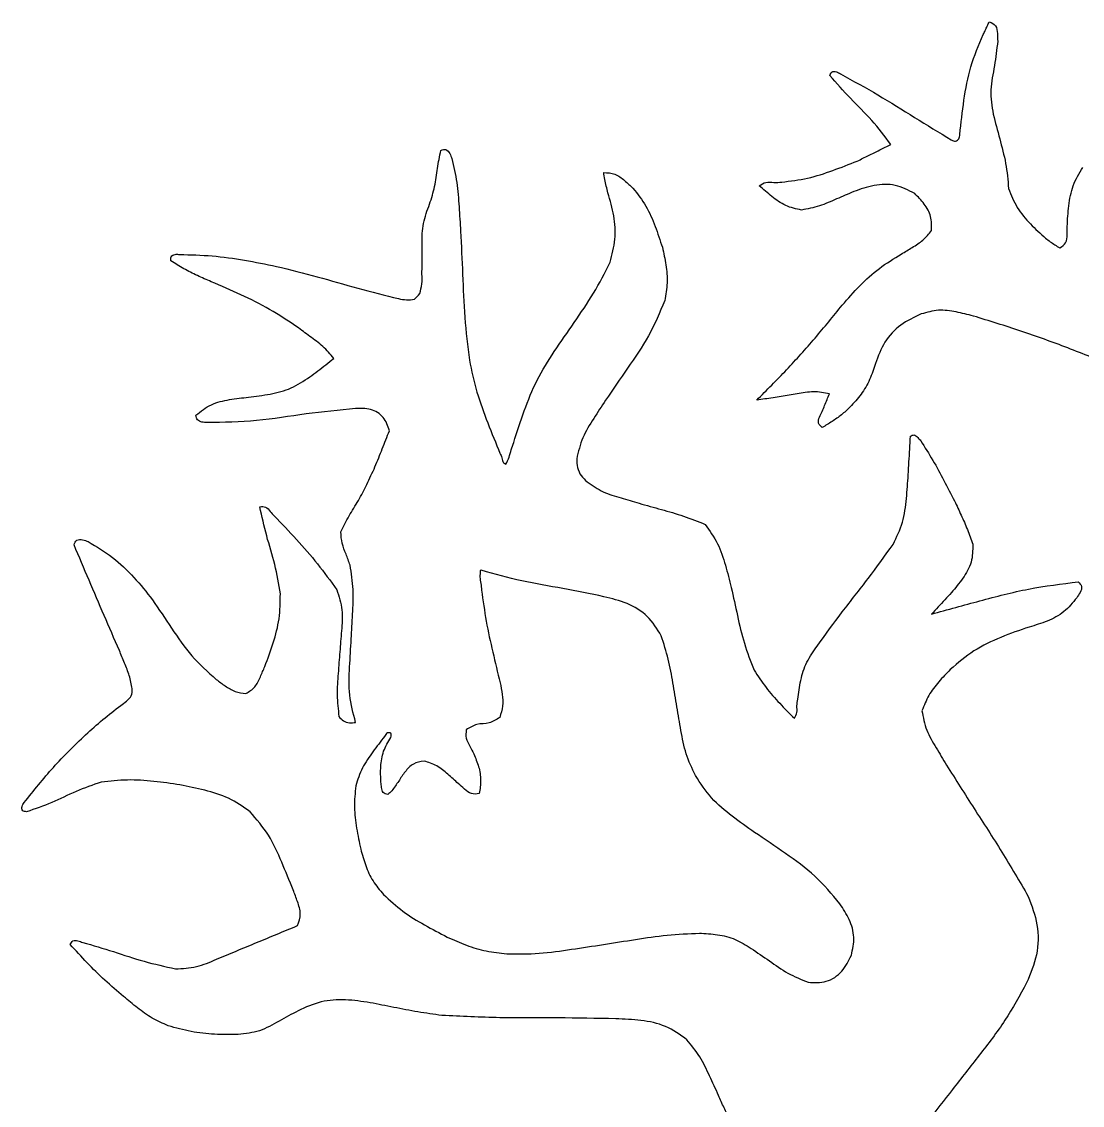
# Model space of a CAD drawing. Extents: x 0 to 290, y 41 to 325.
# Drawn here: x 16.2 to 87.7, y 234.1 to 307.1 of the extents above; entities that cross this region are included whole.
import ezdxf

# ---------------------------------------------------------------- set-up
doc = ezdxf.new("R2010")
doc.units = 0
doc.layers.get('0').update_dxf_attribs({"linetype": 'CONTINUOUS'})

msp = doc.modelspace()

# ---------------------------------------------------------------- linework, layer by layer
at = {"color": 7}
msp.add_lwpolyline([(47.210698, 270.154682), (47.160462, 270.136338), (47.144376, 270.130976)], dxfattribs=at)
for points, knots in [([(81.057609, 306.253219), (81.102771, 306.35047), (81.193206, 306.545216), (81.329333, 306.836996), (81.419903, 307.031707), (81.465138, 307.128954)], [0, 0, 0, 0, 0.321679, 0.644157, 0.965915, 0.965915, 0.965915, 0.965915]), ([(81.465138, 307.128954), (81.625419, 307.052236), (81.954529, 306.894708), (82.026727, 306.327024), (82.027877, 305.981647), (82.028453, 305.808747)], [0, 0, 0, 0, 0.500834, 1.028375, 1.557209, 1.557209, 1.557209, 1.557209]), ([(79.478011, 299.530403), (79.561407, 300.297393), (79.728126, 301.830698), (80.140282, 304.122122), (80.751933, 305.543085), (81.057609, 306.253219)], [0, 0, 0, 0, 2.316379, 4.630722, 6.942804, 6.942804, 6.942804, 6.942804]), ([(82.028453, 305.808747), (81.968329, 305.260597), (81.848001, 304.163589), (81.463184, 302.532724), (81.639337, 301.434468), (81.72704, 300.887666)], [0, 0, 0, 0, 1.65667, 3.315482, 4.9603, 4.9603, 4.9603, 4.9603]), ([(70.715293, 303.501637), (70.750629, 303.59778), (70.824259, 303.798114), (71.181272, 303.77694), (71.346396, 303.664251), (71.429598, 303.60747)], [0, 0, 0, 0, 0.278525, 0.580361, 0.886905, 0.886905, 0.886905, 0.886905]), ([(74.826989, 298.85307), (74.413219, 299.406091), (73.58495, 300.513105), (72.081266, 301.944266), (71.170542, 302.982599), (70.715293, 303.501637)], [0, 0, 0, 0, 2.068286, 4.140212, 6.21111, 6.21111, 6.21111, 6.21111]), ([(71.429598, 303.60747), (72.277464, 303.143856), (73.973206, 302.216623), (76.422949, 300.666423), (78.075347, 299.665623), (78.901431, 299.165292)], [0, 0, 0, 0, 2.898244, 5.796525, 8.694, 8.694, 8.694, 8.694]), ([(81.72704, 300.887666), (81.871226, 300.337522), (82.159627, 299.237121), (82.614722, 297.587268), (82.714407, 296.451828), (82.764207, 295.8846)], [0, 0, 0, 0, 1.707165, 3.414676, 5.11923, 5.11923, 5.11923, 5.11923]), ([(78.901431, 299.165292), (78.997599, 299.117369), (79.178216, 299.027363), (79.451833, 299.232476), (79.468863, 299.426295), (79.478011, 299.530403)], [0, 0, 0, 0, 0.298654, 0.560915, 0.86526, 0.86526, 0.86526, 0.86526]), ([(72.564696, 297.733946), (72.816061, 297.858293), (73.318793, 298.106987), (74.072891, 298.480028), (74.575623, 298.728723), (74.826989, 298.85307)], [0, 0, 0, 0, 0.841322, 1.682645, 2.523967, 2.523967, 2.523967, 2.523967]), ([(43.7261, 294.836709), (43.851992, 295.228461), (44.104309, 296.013621), (44.236384, 297.245466), (44.400644, 298.052747), (44.482738, 298.456209)], [0, 0, 0, 0, 1.231113, 2.467425, 3.70264, 3.70264, 3.70264, 3.70264]), ([(44.482738, 298.456209), (44.598877, 298.493846), (44.843872, 298.57324), (45.113334, 298.247008), (45.1835, 298.014114), (45.218491, 297.897973)], [0, 0, 0, 0, 0.336407, 0.70965, 1.080935, 1.080935, 1.080935, 1.080935]), ([(45.218491, 297.897973), (45.344717, 297.364055), (45.597451, 296.295018), (45.712061, 294.649117), (45.779815, 293.553717), (45.813698, 293.005933)], [0, 0, 0, 0, 1.643113, 3.28992, 4.937234, 4.937234, 4.937234, 4.937234]), ([(67.466351, 296.315836), (68.053446, 296.385102), (69.228731, 296.523763), (70.916021, 297.088089), (72.015181, 297.518678), (72.564696, 297.733946)], [0, 0, 0, 0, 1.768913, 3.541124, 5.312907, 5.312907, 5.312907, 5.312907]), ([(86.716729, 293.334158), (86.742892, 293.79629), (86.795164, 294.719605), (87.054234, 296.104088), (87.526062, 296.906871), (87.761798, 297.30796)], [0, 0, 0, 0, 1.390764, 2.778673, 4.164489, 4.164489, 4.164489, 4.164489]), ([(55.751024, 295.582904), (55.712036, 295.734865), (55.634171, 296.038352), (55.541688, 296.49898), (55.488956, 296.80727), (55.462593, 296.961391)], [0, 0, 0, 0, 0.470574, 0.939807, 1.408889, 1.408889, 1.408889, 1.408889]), ([(55.462593, 296.961391), (55.721738, 296.94653), (56.244793, 296.916536), (56.880316, 296.432114), (57.251244, 296.07748), (57.436456, 295.900404)], [0, 0, 0, 0, 0.761757, 1.537519, 2.311169, 2.311169, 2.311169, 2.311169]), ([(57.436456, 295.900404), (57.74525, 295.508502), (58.363537, 294.723811), (58.949115, 293.337656), (59.261673, 292.393425), (59.417938, 291.921353)], [0, 0, 0, 0, 1.490346, 2.984062, 4.477503, 4.477503, 4.477503, 4.477503]), ([(65.953076, 296.067198), (66.098936, 296.165255), (66.39762, 296.36605), (66.940784, 296.279572), (67.291662, 296.303782), (67.466351, 296.315836)], [0, 0, 0, 0, 0.508594, 1.041472, 1.569815, 1.569815, 1.569815, 1.569815]), ([(68.794489, 294.429462), (68.430663, 294.507844), (67.700098, 294.665236), (66.792751, 295.341011), (66.233126, 295.824998), (65.953076, 296.067198)], [0, 0, 0, 0, 1.103764, 2.216364, 3.330862, 3.330862, 3.330862, 3.330862]), ([(76.432833, 295.545933), (76.006878, 295.768714), (75.152494, 296.21557), (73.667587, 296.159577), (72.770469, 295.835266), (72.32142, 295.672933)], [0, 0, 0, 0, 1.42106, 2.850371, 4.282812, 4.282812, 4.282812, 4.282812]), ([(82.764207, 295.8846), (82.938365, 295.446324), (83.287537, 294.567622), (84.211726, 293.47612), (84.913479, 292.848865), (85.264413, 292.535187)], [0, 0, 0, 0, 1.406262, 2.819423, 4.233046, 4.233046, 4.233046, 4.233046]), ([(55.899191, 290.910433), (56.033396, 291.423907), (56.30184, 292.450989), (56.20342, 294.06086), (55.901904, 295.075282), (55.751024, 295.582904)], [0, 0, 0, 0, 1.584279, 3.168969, 4.756231, 4.756231, 4.756231, 4.756231]), ([(72.32142, 295.672933), (71.93686, 295.5116), (71.167449, 295.188811), (70.025794, 294.662672), (69.204111, 294.507045), (68.794489, 294.429462)], [0, 0, 0, 0, 1.252292, 2.505528, 3.751344, 3.751344, 3.751344, 3.751344]), ([(77.570471, 293.051089), (77.577688, 293.371293), (77.592176, 294.014157), (77.100216, 294.870161), (76.655302, 295.320668), (76.432833, 295.545933)], [0, 0, 0, 0, 0.944635, 1.896511, 2.848481, 2.848481, 2.848481, 2.848481]), ([(43.220922, 290.786256), (43.217471, 291.243636), (43.210576, 292.157421), (43.23679, 293.545283), (43.563097, 294.406498), (43.7261, 294.836709)], [0, 0, 0, 0, 1.375244, 2.747551, 4.117336, 4.117336, 4.117336, 4.117336]), ([(45.813698, 293.005933), (45.860382, 292.038275), (45.953746, 290.103032), (46.058729, 287.197407), (46.290518, 285.27359), (46.406364, 284.312078)], [0, 0, 0, 0, 2.906676, 5.813127, 8.717184, 8.717184, 8.717184, 8.717184]), ([(75.528029, 291.460767), (75.774797, 291.612163), (76.268552, 291.915089), (77.016531, 292.37512), (77.386184, 292.826205), (77.570471, 293.051089)], [0, 0, 0, 0, 0.870325, 1.741417, 2.607435, 2.607435, 2.607435, 2.607435]), ([(86.211551, 291.876198), (86.368038, 291.97982), (86.687841, 292.191586), (86.715485, 292.786882), (86.716314, 293.151532), (86.716729, 293.334158)], [0, 0, 0, 0, 0.532376, 1.087985, 1.645435, 1.645435, 1.645435, 1.645435]), ([(85.264413, 292.535187), (85.365219, 292.455851), (85.566875, 292.297145), (85.887982, 292.084582), (86.103686, 291.945665), (86.211551, 291.876198)], [0, 0, 0, 0, 0.384678, 0.769529, 1.154472, 1.154472, 1.154472, 1.154472]), ([(26.277514, 291.000462), (26.269359, 291.103611), (26.252665, 291.314768), (26.567973, 291.472229), (26.766865, 291.448876), (26.867499, 291.43706)], [0, 0, 0, 0, 0.285184, 0.5838, 0.889637, 0.889637, 0.889637, 0.889637]), ([(26.867499, 291.43706), (27.600182, 291.418762), (29.065679, 291.382164), (31.246768, 291.080118), (32.682099, 290.785447), (33.399871, 290.638089)], [0, 0, 0, 0, 2.197245, 4.394881, 6.593173, 6.593173, 6.593173, 6.593173]), ([(59.417938, 291.921353), (59.507949, 291.527736), (59.688, 290.740379), (59.791622, 289.522505), (59.648325, 288.725859), (59.576829, 288.328382)], [0, 0, 0, 0, 1.211744, 2.423863, 3.630844, 3.630844, 3.630844, 3.630844]), ([(71.546156, 288.021324), (71.932826, 288.464768), (72.705803, 289.351237), (74.016063, 290.547167), (75.024127, 291.156286), (75.528029, 291.460767)], [0, 0, 0, 0, 1.765181, 3.5287, 5.291314, 5.291314, 5.291314, 5.291314]), ([(29.000027, 289.603462), (28.686849, 289.738162), (28.061107, 290.007298), (27.145529, 290.462881), (26.566822, 290.821287), (26.277514, 291.000462)], [0, 0, 0, 0, 1.022759, 2.04351, 3.063943, 3.063943, 3.063943, 3.063943]), ([(43.059491, 288.809853), (43.117461, 289.022836), (43.23426, 289.451953), (43.203324, 290.120799), (43.215061, 290.564636), (43.220922, 290.786256)], [0, 0, 0, 0, 0.657993, 1.325722, 1.991656, 1.991656, 1.991656, 1.991656]), ([(52.131807, 284.902204), (52.578008, 285.552799), (53.470501, 286.85412), (54.823962, 288.800293), (55.540975, 290.207433), (55.899191, 290.910433)], [0, 0, 0, 0, 2.367503, 4.735482, 7.099627, 7.099627, 7.099627, 7.099627]), ([(33.399871, 290.638089), (34.318571, 290.409914), (36.156228, 289.9535), (38.877745, 289.138963), (40.716606, 288.686805), (41.635962, 288.460744)], [0, 0, 0, 0, 2.839489, 5.679775, 8.519599, 8.519599, 8.519599, 8.519599]), ([(34.767802, 286.566187), (34.165, 286.971801), (32.959503, 287.782959), (31.000411, 288.744432), (29.666918, 289.317078), (29.000027, 289.603462)], [0, 0, 0, 0, 2.177314, 4.35424, 6.532109, 6.532109, 6.532109, 6.532109]), ([(41.635962, 288.460744), (41.809999, 288.428471), (42.15502, 288.36449), (42.735502, 288.360237), (42.952243, 288.66102), (43.059491, 288.809853)], [0, 0, 0, 0, 0.539907, 1.070344, 1.589905, 1.589905, 1.589905, 1.589905]), ([(59.576829, 288.328382), (59.239628, 287.526119), (58.564491, 285.919847), (57.068984, 283.771773), (56.084571, 282.339815), (55.592416, 281.623911)], [0, 0, 0, 0, 2.60325, 5.212162, 7.820532, 7.820532, 7.820532, 7.820532]), ([(65.781202, 281.616009), (66.457107, 282.295192), (67.808745, 283.653385), (69.734355, 285.789499), (70.942143, 287.277285), (71.546156, 288.021324)], [0, 0, 0, 0, 2.87434, 5.747948, 8.622682, 8.622682, 8.622682, 8.622682]), ([(76.874793, 287.428658), (76.395428, 287.208916), (75.437354, 286.769734), (74.336586, 285.571324), (73.973866, 284.582134), (73.792362, 284.087147)], [0, 0, 0, 0, 1.571943, 3.141736, 4.714018, 4.714018, 4.714018, 4.714018]), ([(80.390718, 287.291216), (80.005492, 287.389943), (79.236429, 287.587043), (78.032428, 287.758972), (77.260454, 287.5387), (76.874793, 287.428658)], [0, 0, 0, 0, 1.196499, 2.388683, 3.578853, 3.578853, 3.578853, 3.578853]), ([(89.868022, 283.880842), (88.833271, 284.307785), (86.763319, 285.161857), (83.600017, 286.296428), (81.460556, 286.959598), (80.390718, 287.291216)], [0, 0, 0, 0, 3.357814, 6.71709, 10.077038, 10.077038, 10.077038, 10.077038]), ([(37.265187, 284.433716), (37.026912, 284.712295), (36.54928, 285.270719), (35.653764, 285.916731), (35.062986, 286.349802), (34.767802, 286.566187)], [0, 0, 0, 0, 1.095695, 2.196363, 3.295498, 3.295498, 3.295498, 3.295498]), ([(49.393404, 278.769233), (49.625504, 279.481493), (50.089565, 280.905585), (50.916662, 283.006052), (51.72679, 284.270204), (52.131807, 284.902204)], [0, 0, 0, 0, 2.248661, 4.495972, 6.74275, 6.74275, 6.74275, 6.74275]), ([(35.648618, 283.187704), (35.832263, 283.320973), (36.199422, 283.587414), (36.735535, 284.006638), (37.088607, 284.291333), (37.265187, 284.433716)], [0, 0, 0, 0, 0.680667, 1.360843, 2.04135, 2.04135, 2.04135, 2.04135]), ([(46.406364, 284.312078), (46.56055, 283.59224), (46.868993, 282.152228), (47.638987, 280.079469), (48.192988, 278.717333), (48.469973, 278.036302)], [0, 0, 0, 0, 2.205629, 4.412291, 6.618713, 6.618713, 6.618713, 6.618713]), ([(73.792362, 284.087147), (73.673297, 283.722606), (73.435461, 282.994426), (72.849367, 281.993394), (72.328302, 281.431611), (72.06742, 281.150342)], [0, 0, 0, 0, 1.14853, 2.294218, 3.442985, 3.442985, 3.442985, 3.442985]), ([(31.508136, 281.825136), (31.996038, 281.882744), (32.970523, 281.997806), (34.41766, 282.366238), (35.238584, 282.914073), (35.648618, 283.187704)], [0, 0, 0, 0, 1.475939, 2.947889, 4.416769, 4.416769, 4.416769, 4.416769]), ([(70.683684, 282.052607), (70.32362, 282.118416), (69.600145, 282.250647), (68.514639, 282.026348), (67.792777, 281.91854), (67.43192, 281.864647)], [0, 0, 0, 0, 1.087514, 2.185133, 3.282299, 3.282299, 3.282299, 3.282299]), ([(70.196851, 280.861911), (70.250824, 280.994269), (70.358782, 281.259014), (70.521719, 281.655643), (70.629707, 281.920313), (70.683684, 282.052607)], [0, 0, 0, 0, 0.428818, 0.857733, 1.286376, 1.286376, 1.286376, 1.286376]), ([(27.962832, 280.597469), (28.296726, 280.866082), (28.96688, 281.40521), (30.243394, 281.673642), (31.08623, 281.774599), (31.508136, 281.825136)], [0, 0, 0, 0, 1.267915, 2.544815, 3.824677, 3.824677, 3.824677, 3.824677]), ([(55.592416, 281.623911), (55.325051, 281.209428), (54.790173, 280.38023), (53.987217, 279.118582), (53.75718, 278.152719), (53.642542, 277.671389)], [0, 0, 0, 0, 1.482788, 2.966401, 4.44021, 4.44021, 4.44021, 4.44021]), ([(67.43192, 281.864647), (67.248468, 281.837189), (66.881551, 281.782272), (66.331428, 281.698622), (65.964589, 281.643543), (65.781202, 281.616009)], [0, 0, 0, 0, 0.556485, 1.113011, 1.669338, 1.669338, 1.669338, 1.669338]), ([(28.709056, 280.105273), (28.598474, 280.110825), (28.377602, 280.121913), (28.037543, 280.261745), (27.987349, 280.487295), (27.962832, 280.597469)], [0, 0, 0, 0, 0.33621, 0.671533, 0.991735, 0.991735, 0.991735, 0.991735]), ([(38.736411, 281.052411), (37.621347, 280.946844), (35.390362, 280.735628), (32.073432, 280.151446), (29.829935, 280.120656), (28.709056, 280.105273)], [0, 0, 0, 0, 3.359965, 6.72251, 10.07985, 10.07985, 10.07985, 10.07985]), ([(41.017049, 279.557762), (40.911039, 279.881734), (40.698143, 280.532353), (39.750609, 281.082796), (39.074936, 281.062553), (38.736411, 281.052411)], [0, 0, 0, 0, 0.994996, 1.998209, 3.005522, 3.005522, 3.005522, 3.005522]), ([(70.204753, 279.771969), (70.096486, 279.86383), (69.873487, 280.053035), (70.008316, 280.500134), (70.133736, 280.7408), (70.196851, 280.861911)], [0, 0, 0, 0, 0.391577, 0.806533, 1.22689, 1.22689, 1.22689, 1.22689]), ([(72.06742, 281.150342), (71.880592, 280.971807), (71.506835, 280.614638), (70.864181, 280.178178), (70.424631, 279.907414), (70.204753, 279.771969)], [0, 0, 0, 0, 0.773947, 1.548315, 2.323406, 2.323406, 2.323406, 2.323406]), ([(39.487687, 275.943624), (39.677851, 276.33654), (40.058164, 277.122338), (40.532827, 278.342602), (40.855682, 279.152811), (41.017049, 279.557762)], [0, 0, 0, 0, 1.308999, 2.617884, 3.925778, 3.925778, 3.925778, 3.925778]), ([(75.998776, 276.596969), (76.015315, 276.884727), (76.048392, 277.460237), (76.102117, 278.322603), (76.133894, 278.897527), (76.149764, 279.184664)], [0, 0, 0, 0, 0.864699, 1.729377, 2.5921, 2.5921, 2.5921, 2.5921]), ([(76.149764, 279.184664), (76.2272, 279.232476), (76.40239, 279.340647), (76.645342, 279.100273), (76.776203, 278.95446), (76.840362, 278.882969)], [0, 0, 0, 0, 0.246662, 0.558052, 0.857574, 0.857574, 0.857574, 0.857574]), ([(48.866778, 277.311556), (48.945359, 277.464384), (49.103507, 277.771958), (49.217157, 278.280191), (49.334658, 278.606228), (49.393404, 278.769233)], [0, 0, 0, 0, 0.51339, 1.033216, 1.55296, 1.55296, 1.55296, 1.55296]), ([(76.840362, 278.882969), (77.116013, 278.446032), (77.667799, 277.571391), (78.413714, 276.211104), (78.883474, 275.289933), (79.118178, 274.829693)], [0, 0, 0, 0, 1.549539, 3.101797, 4.651732, 4.651732, 4.651732, 4.651732]), ([(48.469973, 278.036302), (48.517838, 277.941118), (48.618064, 277.741809), (48.64584, 277.419534), (48.811754, 277.338448), (48.866778, 277.311556)], [0, 0, 0, 0, 0.323881, 0.678185, 0.853994, 0.853994, 0.853994, 0.853994]), ([(53.642542, 277.671389), (53.651137, 277.472118), (53.668233, 277.075769), (53.911303, 276.510391), (54.209516, 276.245887), (54.359387, 276.112958)], [0, 0, 0, 0, 0.596022, 1.185489, 1.781024, 1.781024, 1.781024, 1.781024]), ([(54.359387, 276.112958), (54.706087, 275.869633), (55.402085, 275.381159), (56.634822, 275.034753), (57.444413, 274.792279), (57.849064, 274.671084)], [0, 0, 0, 0, 1.261295, 2.532043, 3.801886, 3.801886, 3.801886, 3.801886]), ([(74.977696, 271.900791), (75.214363, 272.387114), (75.688752, 273.361928), (75.896345, 274.983698), (75.964626, 276.059123), (75.998776, 276.596969)], [0, 0, 0, 0, 1.61187, 3.230924, 4.850776, 4.850776, 4.850776, 4.850776]), ([(37.741578, 272.734193), (37.920979, 273.098626), (38.280001, 273.827935), (38.947237, 274.850282), (39.307567, 275.579238), (39.487687, 275.943624)], [0, 0, 0, 0, 1.217598, 2.436676, 3.65514, 3.65514, 3.65514, 3.65514]), ([(57.849064, 274.671084), (58.349913, 274.530842), (59.352158, 274.250203), (60.855795, 273.832575), (61.819007, 273.442165), (62.299144, 273.247556)], [0, 0, 0, 0, 1.560712, 3.123132, 4.676056, 4.676056, 4.676056, 4.676056]), ([(79.118178, 274.829693), (79.268488, 274.510648), (79.569087, 273.872602), (80.000254, 272.907397), (80.232534, 272.242925), (80.348384, 271.911516)], [0, 0, 0, 0, 1.058165, 2.116185, 3.168957, 3.168957, 3.168957, 3.168957]), ([(32.278038, 274.438251), (32.415767, 274.450144), (32.702675, 274.474917), (32.969918, 274.113769), (33.159676, 273.915383), (33.254244, 273.816516)], [0, 0, 0, 0, 0.388479, 0.809251, 1.227278, 1.227278, 1.227278, 1.227278]), ([(33.661773, 268.564642), (33.550753, 269.226339), (33.328466, 270.5512), (32.706245, 272.469952), (32.420739, 273.78231), (32.278038, 274.438251)], [0, 0, 0, 0, 2.010105, 4.024664, 6.037765, 6.037765, 6.037765, 6.037765]), ([(33.254244, 273.816516), (33.755566, 273.292182), (34.758033, 272.2437), (36.192228, 270.605064), (37.041852, 269.429688), (37.466411, 268.842349)], [0, 0, 0, 0, 2.176448, 4.352131, 6.525228, 6.525228, 6.525228, 6.525228]), ([(62.299144, 273.247556), (62.601231, 272.82616), (63.206701, 271.981558), (63.684149, 270.489643), (63.940865, 269.488582), (64.069242, 268.987976)], [0, 0, 0, 0, 1.546024, 3.098689, 4.65183, 4.65183, 4.65183, 4.65183]), ([(38.363313, 270.504073), (38.275168, 270.747937), (38.098634, 271.236337), (37.791822, 271.957789), (37.758227, 272.476926), (37.741578, 272.734193)], [0, 0, 0, 0, 0.779288, 1.560723, 2.328423, 2.328423, 2.328423, 2.328423]), ([(19.7531, 271.858458), (19.799515, 271.983853), (19.895034, 272.241911), (20.345375, 272.242377), (20.577905, 272.136633), (20.694989, 272.083389)], [0, 0, 0, 0, 0.366392, 0.754022, 1.147154, 1.147154, 1.147154, 1.147154]), ([(22.806293, 264.7442), (22.462067, 265.532745), (21.773685, 267.109674), (20.762676, 269.484005), (20.089593, 271.06705), (19.7531, 271.858458)], [0, 0, 0, 0, 2.581197, 5.16187, 7.741792, 7.741792, 7.741792, 7.741792]), ([(20.694989, 272.083389), (21.261009, 271.749952), (22.393596, 271.082756), (23.816279, 269.702654), (24.633359, 268.6776), (25.041945, 268.165016)], [0, 0, 0, 0, 1.964689, 3.931278, 5.898303, 5.898303, 5.898303, 5.898303]), ([(69.860724, 265.048436), (70.417695, 265.818656), (71.531705, 267.359192), (73.317009, 269.583298), (74.424219, 271.128413), (74.977696, 271.900791)], [0, 0, 0, 0, 2.851127, 5.702602, 8.552749, 8.552749, 8.552749, 8.552749]), ([(80.348384, 271.911516), (80.345584, 271.499311), (80.339964, 270.67224), (79.694203, 269.58793), (79.17305, 268.962663), (78.911873, 268.649309)], [0, 0, 0, 0, 1.215589, 2.439026, 3.668121, 3.668121, 3.668121, 3.668121]), ([(38.440078, 265.529907), (38.470642, 266.083353), (38.531785, 267.190514), (38.616503, 268.857684), (38.447617, 269.955881), (38.363313, 270.504073)], [0, 0, 0, 0, 1.664158, 3.329122, 4.988598, 4.988598, 4.988598, 4.988598]), ([(47.144376, 270.130976), (47.129193, 269.986897), (47.098384, 269.694537), (47.186617, 269.259846), (47.214917, 268.965536), (47.229042, 268.818642)], [0, 0, 0, 0, 0.432019, 0.876638, 1.319685, 1.319685, 1.319685, 1.319685]), ([(55.48376, 268.374142), (54.562475, 268.565707), (52.719725, 268.948874), (49.927641, 269.384967), (48.115942, 269.898225), (47.210698, 270.154682)], [0, 0, 0, 0, 2.82312, 5.646797, 8.4667, 8.4667, 8.4667, 8.4667]), ([(37.466411, 268.842349), (37.611794, 268.392572), (37.903716, 267.489441), (37.77932, 266.063197), (37.706557, 265.125722), (37.670176, 264.656993)], [0, 0, 0, 0, 1.403465, 2.818088, 4.232657, 4.232657, 4.232657, 4.232657]), ([(47.229042, 268.818642), (47.32457, 268.11637), (47.515602, 266.711995), (47.979659, 264.636865), (48.311815, 263.260197), (48.477876, 262.571936)], [0, 0, 0, 0, 2.125266, 4.250021, 6.374326, 6.374326, 6.374326, 6.374326]), ([(64.069242, 268.987976), (64.206259, 268.360354), (64.480308, 267.105039), (64.900166, 265.219912), (65.369326, 264.022237), (65.603684, 263.423964)], [0, 0, 0, 0, 1.928071, 3.856362, 5.78102, 5.78102, 5.78102, 5.78102]), ([(77.570471, 267.196711), (78.656133, 267.497893), (80.82749, 268.100266), (84.102786, 268.960408), (86.34141, 269.239776), (87.460384, 269.379418)], [0, 0, 0, 0, 3.381111, 6.762322, 10.141498, 10.141498, 10.141498, 10.141498]), ([(87.460384, 269.379418), (87.560079, 269.280347), (87.767002, 269.074719), (87.596456, 268.638144), (87.440628, 268.41479), (87.362453, 268.30274)], [0, 0, 0, 0, 0.388003, 0.805327, 1.225452, 1.225452, 1.225452, 1.225452]), ([(25.041945, 268.165016), (25.469398, 267.528276), (26.324073, 266.255144), (27.613988, 264.333501), (28.764251, 263.310551), (29.338693, 262.799689)], [0, 0, 0, 0, 2.303466, 4.605681, 6.902383, 6.902383, 6.902383, 6.902383]), ([(32.616704, 263.672602), (32.812046, 264.1972), (33.202726, 265.246391), (33.64052, 266.880874), (33.654695, 268.003868), (33.661773, 268.564642)], [0, 0, 0, 0, 1.680674, 3.36133, 5.037663, 5.037663, 5.037663, 5.037663]), ([(59.349358, 265.736211), (59.065295, 266.199829), (58.496052, 267.128891), (57.05815, 267.988118), (56.009064, 268.245343), (55.48376, 268.374142)], [0, 0, 0, 0, 1.610937, 3.228215, 4.850187, 4.850187, 4.850187, 4.850187]), ([(78.911873, 268.649309), (78.762843, 268.487895), (78.464783, 268.16507), (78.017562, 267.68095), (77.719502, 267.358125), (77.570471, 267.196711)], [0, 0, 0, 0, 0.659075, 1.318146, 1.97722, 1.97722, 1.97722, 1.97722]), ([(87.362453, 268.30274), (87.090504, 267.968619), (86.54619, 267.299869), (85.38348, 266.693133), (84.563604, 266.450423), (84.153022, 266.328878)], [0, 0, 0, 0, 1.280275, 2.562497, 3.848752, 3.848752, 3.848752, 3.848752]), ([(84.153022, 266.328878), (83.512185, 266.109245), (82.231675, 265.670377), (80.382569, 264.788039), (79.350762, 263.905042), (78.835109, 263.463758)], [0, 0, 0, 0, 2.03369, 4.063689, 6.09172, 6.09172, 6.09172, 6.09172]), ([(38.736411, 259.902396), (38.571948, 260.513505), (38.242553, 261.737465), (38.330435, 263.643432), (38.403523, 264.900955), (38.440078, 265.529907)], [0, 0, 0, 0, 1.886918, 3.779216, 5.672659, 5.672659, 5.672659, 5.672659]), ([(60.396967, 260.939562), (60.309414, 261.478738), (60.134256, 262.557421), (59.84923, 264.174277), (59.515869, 265.215919), (59.349358, 265.736211)], [0, 0, 0, 0, 1.639279, 3.279564, 4.916519, 4.916519, 4.916519, 4.916519]), ([(23.676751, 262.175131), (23.619218, 262.47143), (23.503817, 263.065759), (23.151918, 263.905002), (22.9215, 264.464471), (22.806293, 264.7442)], [0, 0, 0, 0, 0.903026, 1.811331, 2.719603, 2.719603, 2.719603, 2.719603]), ([(37.670176, 264.656993), (37.632049, 264.17354), (37.555783, 263.206479), (37.450905, 261.749712), (37.558143, 260.782853), (37.611756, 260.299482)], [0, 0, 0, 0, 1.455772, 2.912008, 4.367889, 4.367889, 4.367889, 4.367889]), ([(68.545851, 261.458287), (68.602601, 261.886024), (68.715926, 262.740168), (69.108113, 263.990926), (69.609852, 264.695929), (69.860724, 265.048436)], [0, 0, 0, 0, 1.294948, 2.585869, 3.876825, 3.876825, 3.876825, 3.876825]), ([(31.336262, 261.841827), (31.554834, 261.976744), (31.996665, 262.249471), (32.318889, 262.970175), (32.517508, 263.438637), (32.616704, 263.672602)], [0, 0, 0, 0, 0.753183, 1.522516, 2.290108, 2.290108, 2.290108, 2.290108]), ([(65.603684, 263.423964), (65.864467, 263.030588), (66.385919, 262.244006), (67.317888, 261.175998), (67.984922, 260.510335), (68.31838, 260.177562)], [0, 0, 0, 0, 1.414542, 2.828468, 4.241897, 4.241897, 4.241897, 4.241897]), ([(78.835109, 263.463758), (78.570249, 263.194177), (78.040701, 262.65519), (77.349636, 261.743201), (77.066496, 261.03982), (76.925029, 260.688384)], [0, 0, 0, 0, 1.134385, 2.268031, 3.400035, 3.400035, 3.400035, 3.400035]), ([(29.338693, 262.799689), (29.539014, 262.649578), (29.940426, 262.348778), (30.590314, 261.947669), (31.089366, 261.876859), (31.336262, 261.841827)], [0, 0, 0, 0, 0.75322, 1.50934, 2.249686, 2.249686, 2.249686, 2.249686]), ([(48.477876, 262.571936), (48.530599, 262.31351), (48.636132, 261.796232), (48.685969, 260.996414), (48.53096, 260.491295), (48.454169, 260.241062)], [0, 0, 0, 0, 0.792525, 1.586363, 2.365708, 2.365708, 2.365708, 2.365708]), ([(16.387713, 254.497276), (17.030399, 255.301715), (18.31534, 256.910054), (20.495233, 259.090814), (22.203361, 260.54111), (23.287155, 261.321067), (23.6647, 261.673775), (23.672736, 262.008092), (23.676751, 262.175131)], [0, 0, 0, 0, 3.085595, 6.169118, 9.25282, 9.744945, 10.227049, 10.70847, 10.70847, 10.70847, 10.70847]), ([(61.651162, 256.317609), (61.420497, 256.801279), (60.958478, 257.770061), (60.671723, 259.35914), (60.488588, 260.412547), (60.396967, 260.939562)], [0, 0, 0, 0, 1.600222, 3.205219, 4.812121, 4.812121, 4.812121, 4.812121]), ([(68.31838, 260.177562), (68.388714, 260.305589), (68.53261, 260.567516), (68.472871, 261.019543), (68.521579, 261.312364), (68.545851, 261.458287)], [0, 0, 0, 0, 0.427188, 0.873976, 1.317796, 1.317796, 1.317796, 1.317796]), ([(37.611756, 260.299482), (37.705534, 260.192272), (37.892373, 259.978673), (38.315737, 259.842594), (38.595521, 259.882367), (38.736411, 259.902396)], [0, 0, 0, 0, 0.421362, 0.839494, 1.263635, 1.263635, 1.263635, 1.263635]), ([(48.454169, 260.241062), (48.225183, 260.089267), (47.758092, 259.779632), (46.899371, 259.846757), (46.429081, 259.551462), (46.20006, 259.40766)], [0, 0, 0, 0, 0.804025, 1.640068, 2.43367, 2.43367, 2.43367, 2.43367]), ([(76.925029, 260.688384), (77.007953, 260.244409), (77.174305, 259.353757), (77.881685, 258.185807), (78.344359, 257.41472), (78.575747, 257.029091)], [0, 0, 0, 0, 1.343636, 2.695448, 4.047855, 4.047855, 4.047855, 4.047855]), ([(46.20006, 259.40766), (46.172767, 259.213645), (46.116981, 258.817091), (46.456596, 258.309085), (46.617304, 257.952743), (46.697336, 257.775287)], [0, 0, 0, 0, 0.568018, 1.16099, 1.74923, 1.74923, 1.74923, 1.74923]), ([(40.683462, 258.95808), (40.420745, 258.615568), (39.895089, 257.930256), (39.144196, 256.860599), (38.875462, 256.035513), (38.741491, 255.624189)], [0, 0, 0, 0, 1.297125, 2.59534, 3.885911, 3.885911, 3.885911, 3.885911]), ([(40.437647, 255.873109), (40.425983, 256.222646), (40.402702, 256.920328), (40.559759, 257.978171), (40.926448, 258.578577), (41.109618, 258.878493)], [0, 0, 0, 0, 1.050738, 2.097295, 3.141858, 3.141858, 3.141858, 3.141858]), ([(41.109618, 258.878493), (41.137494, 258.994418), (41.187008, 259.200322), (40.818672, 259.222579), (40.732948, 259.054884), (40.683462, 258.95808)], [0, 0, 0, 0, 0.286973, 0.509718, 0.813885, 0.813885, 0.813885, 0.813885]), ([(43.350462, 257.299178), (43.097311, 257.256988), (42.585431, 257.17168), (42.052633, 256.57741), (41.776886, 256.152137), (41.638784, 255.939149)], [0, 0, 0, 0, 0.748534, 1.513558, 2.281112, 2.281112, 2.281112, 2.281112]), ([(45.657629, 255.78054), (45.428619, 255.990273), (44.970255, 256.410052), (44.243186, 257.014293), (43.646877, 257.204586), (43.350462, 257.299178)], [0, 0, 0, 0, 0.934206, 1.869812, 2.794569, 2.794569, 2.794569, 2.794569]), ([(46.697336, 257.775287), (46.817543, 257.493297), (47.057761, 256.929781), (47.217754, 256.009402), (47.119496, 255.403117), (47.070433, 255.100384)], [0, 0, 0, 0, 0.918918, 1.836327, 2.751254, 2.751254, 2.751254, 2.751254]), ([(78.575747, 257.029091), (79.194849, 256.048785), (80.433137, 254.088038), (82.338165, 251.177178), (83.507729, 249.174739), (84.092344, 248.173804)], [0, 0, 0, 0, 3.478384, 6.957243, 10.434122, 10.434122, 10.434122, 10.434122]), ([(21.578655, 255.878189), (21.009725, 255.681124), (19.870546, 255.286538), (18.26468, 254.447031), (17.11887, 254.069503), (16.546463, 253.880902)], [0, 0, 0, 0, 1.804195, 3.61257, 5.417805, 5.417805, 5.417805, 5.417805]), ([(26.891319, 255.693051), (26.304495, 255.779068), (25.130962, 255.951086), (23.349048, 256.071253), (22.168498, 255.942512), (21.578655, 255.878189)], [0, 0, 0, 0, 1.779821, 3.559297, 5.336171, 5.336171, 5.336171, 5.336171]), ([(31.616509, 253.883442), (31.150352, 254.21214), (30.216245, 254.870798), (28.559239, 255.348639), (27.447354, 255.578234), (26.891319, 255.693051)], [0, 0, 0, 0, 1.699453, 3.405441, 5.111998, 5.111998, 5.111998, 5.111998]), ([(40.900491, 255.036884), (40.784864, 255.066029), (40.540837, 255.127537), (40.483926, 255.523983), (40.453025, 255.757096), (40.437647, 255.873109)], [0, 0, 0, 0, 0.328261, 0.692782, 1.053921, 1.053921, 1.053921, 1.053921]), ([(41.638784, 255.939149), (41.563669, 255.831841), (41.412699, 255.616169), (41.194866, 255.289077), (40.997143, 255.119687), (40.900491, 255.036884)], [0, 0, 0, 0, 0.393486, 0.79084, 1.17082, 1.17082, 1.17082, 1.17082]), ([(47.070433, 255.100384), (46.88688, 255.076596), (46.509675, 255.027711), (46.066065, 255.412404), (45.793459, 255.658112), (45.657629, 255.78054)], [0, 0, 0, 0, 0.530913, 1.091038, 1.647288, 1.647288, 1.647288, 1.647288]), ([(65.640938, 252.491804), (65.133339, 252.847416), (64.118836, 253.558153), (62.667937, 254.751103), (61.98982, 255.795852), (61.651162, 256.317609)], [0, 0, 0, 0, 1.862249, 3.721951, 5.577255, 5.577255, 5.577255, 5.577255]), ([(38.741491, 255.624189), (38.697314, 255.148284), (38.60881, 254.194848), (38.783141, 252.764241), (38.981184, 251.829311), (39.080158, 251.362069)], [0, 0, 0, 0, 1.430057, 2.864999, 4.298578, 4.298578, 4.298578, 4.298578]), ([(16.546463, 253.880902), (16.449982, 253.887461), (16.242403, 253.901573), (16.205115, 254.264958), (16.32717, 254.420247), (16.387713, 254.497276)], [0, 0, 0, 0, 0.258976, 0.557183, 0.85069, 0.85069, 0.85069, 0.85069]), ([(34.529607, 248.607862), (34.274531, 249.231691), (33.764482, 250.479102), (32.94079, 252.344552), (32.057348, 253.371161), (31.616509, 253.883442)], [0, 0, 0, 0, 2.02521, 4.049615, 6.065961, 6.065961, 6.065961, 6.065961]), ([(71.387264, 247.673989), (70.852813, 248.321698), (69.782562, 249.61875), (67.716908, 251.078538), (66.333003, 252.020664), (65.640938, 252.491804)], [0, 0, 0, 0, 2.507847, 5.022021, 7.537017, 7.537017, 7.537017, 7.537017]), ([(39.080158, 251.362069), (39.183503, 250.990867), (39.38976, 250.250026), (39.862172, 249.182926), (40.363954, 248.596755), (40.614882, 248.303627)], [0, 0, 0, 0, 1.156618, 2.308371, 3.460458, 3.460458, 3.460458, 3.460458]), ([(34.818038, 246.202764), (34.910342, 246.469333), (35.09652, 247.007007), (34.817737, 247.828562), (34.625701, 248.347957), (34.529607, 248.607862)], [0, 0, 0, 0, 0.822927, 1.659864, 2.498137, 2.498137, 2.498137, 2.498137]), ([(40.614882, 248.303627), (41.03998, 247.912762), (41.891235, 247.130056), (43.383471, 246.237709), (44.405801, 245.702966), (44.916796, 245.435684)], [0, 0, 0, 0, 1.728039, 3.460388, 5.191577, 5.191577, 5.191577, 5.191577]), ([(72.162529, 244.202656), (72.252622, 244.607427), (72.433204, 245.418753), (72.063744, 246.642518), (71.61301, 247.32978), (71.387264, 247.673989)], [0, 0, 0, 0, 1.226097, 2.457599, 3.69325, 3.69325, 3.69325, 3.69325]), ([(84.092344, 248.173804), (84.327136, 247.543713), (84.796715, 246.283539), (84.766624, 244.211093), (84.243001, 242.970904), (83.981149, 242.350713)], [0, 0, 0, 0, 2.00684, 4.013647, 6.021075, 6.021075, 6.021075, 6.021075]), ([(30.682636, 244.491087), (31.142087, 244.681577), (32.060932, 245.062533), (33.439246, 245.633464), (34.358478, 246.013013), (34.818038, 246.202764)], [0, 0, 0, 0, 1.492124, 2.984066, 4.475645, 4.475645, 4.475645, 4.475645]), ([(44.916796, 245.435684), (45.341733, 245.24346), (46.190955, 244.859307), (47.537145, 244.451688), (48.465765, 244.357929), (48.930278, 244.311029)], [0, 0, 0, 0, 1.398908, 2.79567, 4.193652, 4.193652, 4.193652, 4.193652]), ([(55.460053, 244.930224), (56.173354, 245.046128), (57.600354, 245.278001), (59.747734, 245.597518), (61.19312, 245.664237), (61.915604, 245.697587)], [0, 0, 0, 0, 2.168385, 4.337981, 6.506326, 6.506326, 6.506326, 6.506326]), ([(61.915604, 245.697587), (62.32554, 245.676235), (63.144345, 245.633589), (64.354811, 245.326971), (65.051584, 244.887969), (65.400202, 244.668322)], [0, 0, 0, 0, 1.231292, 2.459379, 3.689102, 3.689102, 3.689102, 3.689102]), ([(19.488517, 244.938127), (19.540822, 245.036006), (19.651176, 245.242513), (20.024504, 245.178748), (20.229831, 245.108277), (20.332531, 245.073029)], [0, 0, 0, 0, 0.302611, 0.638449, 0.974523, 0.974523, 0.974523, 0.974523]), ([(23.094668, 241.427282), (22.668517, 241.79049), (21.816326, 242.516813), (20.616658, 243.694127), (19.864587, 244.523434), (19.488517, 244.938127)], [0, 0, 0, 0, 1.67943, 3.358427, 5.037735, 5.037735, 5.037735, 5.037735]), ([(20.332531, 245.073029), (21.026802, 244.871989), (22.415292, 244.469926), (24.466492, 243.761233), (25.878686, 243.450374), (26.584402, 243.295029)], [0, 0, 0, 0, 2.168438, 4.33671, 6.502641, 6.502641, 6.502641, 6.502641]), ([(48.930278, 244.311029), (49.660281, 244.300818), (51.121925, 244.280372), (53.292864, 244.607837), (54.737526, 244.822743), (55.460053, 244.930224)], [0, 0, 0, 0, 2.18642, 4.377745, 6.570262, 6.570262, 6.570262, 6.570262]), ([(26.584402, 243.295029), (27.063834, 243.317007), (28.026647, 243.361144), (29.357629, 243.941612), (30.241158, 244.308008), (30.682636, 244.491087)], [0, 0, 0, 0, 1.427366, 2.86649, 4.303749, 4.303749, 4.303749, 4.303749]), ([(65.400202, 244.668322), (65.814184, 244.39193), (66.642582, 243.838856), (67.856525, 242.956681), (68.780858, 242.578712), (69.241811, 242.390224)], [0, 0, 0, 0, 1.494622, 2.990816, 4.479169, 4.479169, 4.479169, 4.479169]), ([(69.241811, 242.390224), (69.661757, 242.364175), (70.506226, 242.311793), (71.60739, 243.076903), (71.977499, 243.827439), (72.162529, 244.202656)], [0, 0, 0, 0, 1.23373, 2.480909, 3.727749, 3.727749, 3.727749, 3.727749]), ([(83.981149, 242.350713), (83.514912, 241.493881), (82.58199, 239.779396), (80.783125, 237.465843), (79.581549, 235.931817), (78.980736, 235.164771)], [0, 0, 0, 0, 2.921414, 5.845628, 8.77009, 8.77009, 8.77009, 8.77009]), ([(26.102874, 239.45342), (25.734097, 239.615242), (24.99682, 239.938764), (24.01783, 240.65279), (23.402647, 241.168901), (23.094668, 241.427282)], [0, 0, 0, 0, 1.204744, 2.408583, 3.615464, 3.615464, 3.615464, 3.615464]), ([(39.709796, 241.006489), (39.161767, 241.090002), (38.067022, 241.256828), (36.376067, 241.15859), (35.361875, 240.69738), (34.855009, 240.46688)], [0, 0, 0, 0, 1.663595, 3.323209, 4.981323, 4.981323, 4.981323, 4.981323]), ([(34.855009, 240.46688), (34.427374, 240.233853), (33.572529, 239.768032), (32.285546, 239.029315), (31.307784, 238.920407), (30.82036, 238.866116)], [0, 0, 0, 0, 1.465437, 2.929419, 4.384703, 4.384703, 4.384703, 4.384703]), ([(44.55414, 240.15192), (44.012105, 240.22593), (42.928329, 240.37391), (41.319578, 240.695646), (40.246346, 240.902883), (39.709796, 241.006489)], [0, 0, 0, 0, 1.640784, 3.280675, 4.920165, 4.920165, 4.920165, 4.920165]), ([(56.274829, 239.924449), (54.972391, 239.952088), (52.36727, 240.007373), (48.458139, 239.961288), (45.855286, 240.088385), (44.55414, 240.15192)], [0, 0, 0, 0, 3.908111, 7.816959, 11.724125, 11.724125, 11.724125, 11.724125]), ([(61.07684, 238.517007), (60.612247, 238.848672), (59.680594, 239.513763), (57.975758, 239.856777), (56.842223, 239.901875), (56.274829, 239.924449)], [0, 0, 0, 0, 1.69458, 3.398156, 5.105501, 5.105501, 5.105501, 5.105501]), ([(30.82036, 238.866116), (30.28947, 238.861979), (29.227506, 238.853704), (27.637577, 239.025544), (26.614145, 239.310878), (26.102874, 239.45342)], [0, 0, 0, 0, 1.59241, 3.185374, 4.775564, 4.775564, 4.775564, 4.775564]), ([(63.209311, 234.754702), (63.009122, 235.193843), (62.608653, 236.072327), (61.988498, 237.388894), (61.380203, 238.141617), (61.07684, 238.517007)], [0, 0, 0, 0, 1.449425, 2.899515, 4.342135, 4.342135, 4.342135, 4.342135]), ([(64.167173, 232.233329), (64.104226, 232.52749), (63.977989, 233.117412), (63.571294, 233.927987), (63.329957, 234.479164), (63.209311, 234.754702)], [0, 0, 0, 0, 0.898636, 1.802163, 2.705356, 2.705356, 2.705356, 2.705356]), ([(78.980736, 235.164771), (78.418905, 234.443666), (77.29545, 233.00172), (75.65974, 230.790528), (74.846768, 229.150219), (74.440627, 228.33076)], [0, 0, 0, 0, 2.744002, 5.486996, 8.225341, 8.225341, 8.225341, 8.225341])]:
    msp.add_open_spline(points, degree=3, knots=knots, dxfattribs=at)

doc.saveas('drawing.dxf')
